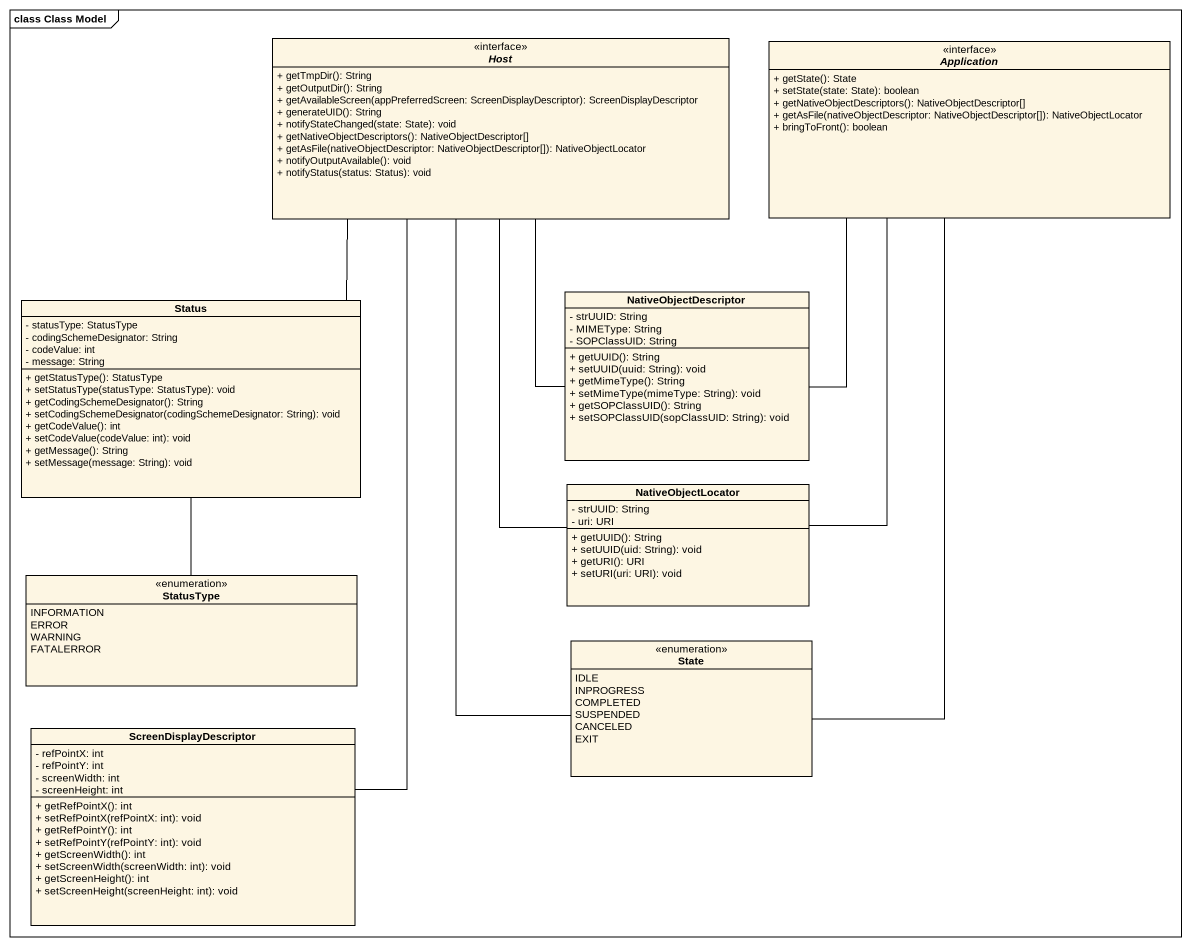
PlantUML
@startuml
mainframe class Class Model
hide circle
hide empty members
skinparam classAttributeIconSize 0
interface Host <<interface>> {
  + getTmpDir(): String
  + getOutputDir(): String
  + getAvailableScreen(appPreferredScreen: ScreenDisplayDescriptor): ScreenDisplayDescriptor
  + generateUID(): String
  + notifyStateChanged(state: State): void
  + getNativeObjectDescriptors(): NativeObjectDescriptor[]
  + getAsFile(nativeObjectDescriptor: NativeObjectDescriptor[]): NativeObjectLocator
  + notifyOutputAvailable(): void
  + notifyStatus(status: Status): void
}
interface Application <<interface>> {
  + getState(): State
  + setState(state: State): boolean
  + getNativeObjectDescriptors(): NativeObjectDescriptor[]
  + getAsFile(nativeObjectDescriptor: NativeObjectDescriptor[]): NativeObjectLocator
  + bringToFront(): boolean
}
class Status {
  - statusType: StatusType
  - codingSchemeDesignator: String
  - codeValue: int
  - message: String
  + getStatusType(): StatusType
  + setStatusType(statusType: StatusType): void
  + getCodingSchemeDesignator(): String
  + setCodingSchemeDesignator(codingSchemeDesignator: String): void
  + getCodeValue(): int
  + setCodeValue(codeValue: int): void
  + getMessage(): String
  + setMessage(message: String): void
}
class NativeObjectDescriptor {
  - strUUID: String
  - MIMEType: String
  - SOPClassUID: String
  + getUUID(): String
  + setUUID(uuid: String): void
  + getMimeType(): String
  + setMimeType(mimeType: String): void
  + getSOPClassUID(): String
  + setSOPClassUID(sopClassUID: String): void
}
class NativeObjectLocator {
  - strUUID: String
  - uri: URI
  + getUUID(): String
  + setUUID(uid: String): void
  + getURI(): URI
  + setURI(uri: URI): void
}
enum StatusType {
  INFORMATION
  ERROR
  WARNING
  FATALERROR
}
enum "State" as State_ {
  IDLE
  INPROGRESS
  COMPLETED
  SUSPENDED
  CANCELED
  EXIT
}
class ScreenDisplayDescriptor {
  - refPointX: int
  - refPointY: int
  - screenWidth: int
  - screenHeight: int
  + getRefPointX(): int
  + setRefPointX(refPointX: int): void
  + getRefPointY(): int
  + setRefPointY(refPointY: int): void
  + getScreenWidth(): int
  + setScreenWidth(screenWidth: int): void
  + getScreenHeight(): int
  + setScreenHeight(screenHeight: int): void
}
Host -- NativeObjectLocator
Status -up- Host
Status -- StatusType
NativeObjectDescriptor -up- Host
NativeObjectDescriptor -up- Application
NativeObjectLocator -up- Application
State_ -up- Host
State_ -up- Application
ScreenDisplayDescriptor -up- Host
@enduml
